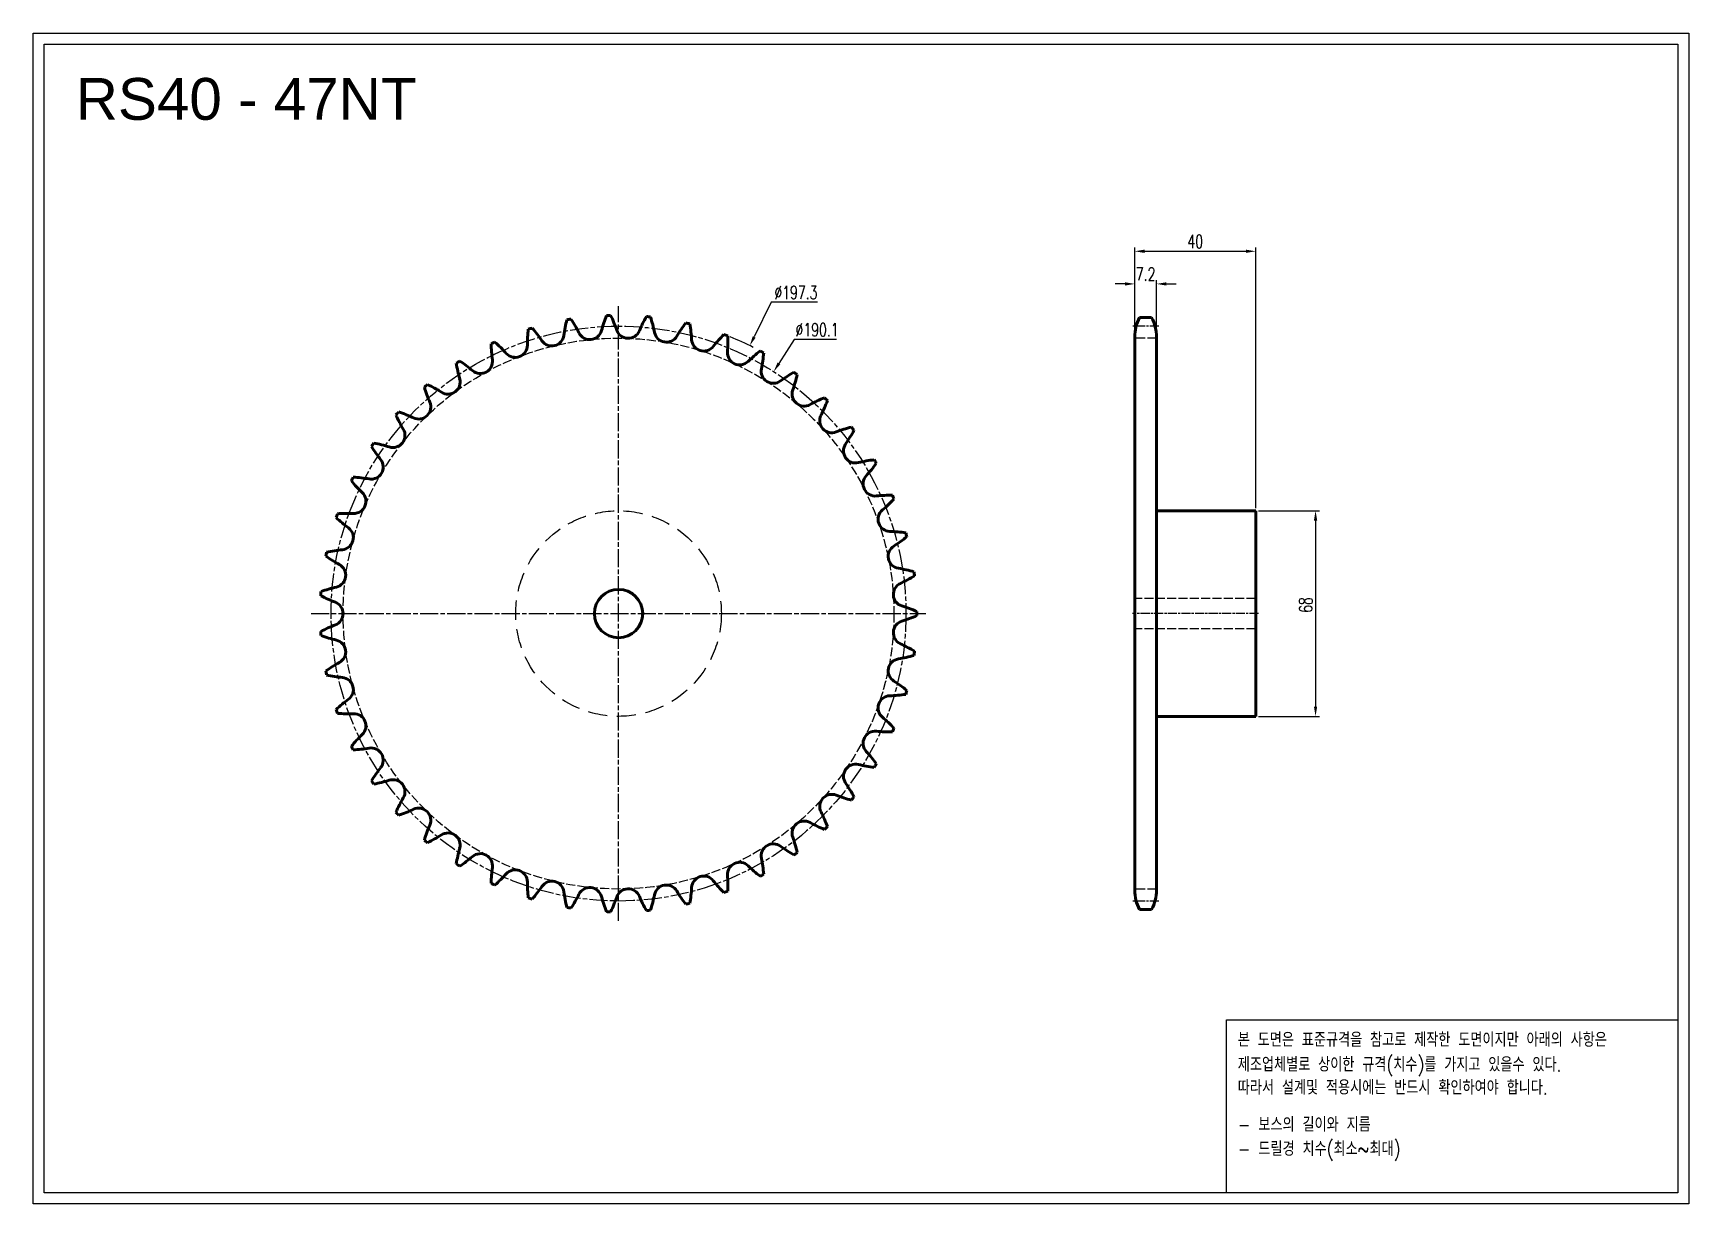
# Model space of a CAD drawing. Header units: millimetres. Extents: x -17137 to -16589, y 2163 to 2550.
import ezdxf

# ---------------------------------------------------------------- set-up
doc = ezdxf.new("R2010")
doc.units = ezdxf.units.MM
for name, pattern in [('AM_ISO02W050', [7.5, 6, -1.5]), ('AM_ISO02W050x2', [3.75, 3, -0.75]), ('AM_ISO08W050', [18, 12, -1.5, 3, -1.5]), ('AM_ISO08W050x2', [9, 6, -0.75, 1.5, -0.75]), ('HIDDEN', [9.525, 6.35, -3.175])]:
    doc.linetypes.add(name, pattern=pattern)
for name, color, linetype, lineweight in [('AM_0N', 7, 'Continuous', 50), ('AM_3N', 6, 'AM_ISO02W050', 25), ('AM_7', 4, 'AM_ISO08W050', 25), ('AM_7N', 4, 'AM_ISO08W050', 25)]:
    doc.layers.add(name, color=color, linetype=linetype, lineweight=lineweight)
doc.layers.add('HL', color=2, linetype='HIDDEN')
doc.layers.add('S-DIM', color=7, linetype='Continuous')
doc.styles.add('HAN', font='ROMANS.shx', dxfattribs={"width": 0.7, "bigfont": 'whgtxt.shx'})
doc.styles.add('HSG', font='SIMPLEX.shx', dxfattribs={"width": 0.7, "bigfont": 'HSG.shx'})
doc.styles.get("Standard").update_dxf_attribs({"font": 'arial.ttf'})
doc.dimstyles.new('APP8', dxfattribs={"dimscale": 1.8, "dimtxt": 2.4, "dimasz": 1.8, "dimexe": 0.7, "dimexo": 0.5, "dimgap": 0.6, "dimtad": 1, "dimtoh": 1, "dimdec": 1, "dimrnd": 0.01, "dimzin": 9, "dimdsep": 46, "dimtxsty": 'HSG', "dimcen": 0, "dimclrd": 1, "dimclre": 1, "dimclrt": 256, "dimazin": 2, "dimtp": 1, "dimtm": 1, "dimtfac": 0.5, "dimtdec": 1, "dimtofl": 0, "dimtmove": 0, "dimatfit": 3, "dimfxl": 0, "dimtvp": 1, "dimtolj": 2, "dimlwd": -1, "dimlwe": -1, "dimarcsym": 0})

# ---------------------------------------------------------------- blocks, each defined once
blk = doc.blocks.new('*D1')
at = {"layer": 'Defpoints', "color": 0, "transparency": 16777216}
for p in [(-16899.58, 2446.6), (-16986.42, 2269.4)]:
    blk.add_point(p, dxfattribs=at)
at = {"layer": 'S-DIM', "color": 1, "transparency": 16777216}
for p, q in [((-16892.54, 2460.96), (-16898.15, 2449.51)), ((-16877.2, 2460.96), (-16892.54, 2460.96))]:
    blk.add_line(p, q, dxfattribs=at)
blk.add_arc((-16943, 2358), 98.67, 63.1587, 68.0196, dxfattribs=at)
blk.add_solid([(-16898.63, 2449.74), (-16897.67, 2449.27), (-16899.58, 2446.6)], dxfattribs=at)
at = {"layer": 'S-DIM', "transparency": 16777216, "insert": (-16884.33, 2464.2), "char_height": 4.32, "attachment_point": 5, "style": 'HSG'}
blk.add_mtext('\\A2;∅197.3', dxfattribs=at)
blk = doc.blocks.new('*D2')
at = {"layer": 'Defpoints', "color": 0, "transparency": 16777216}
for p in [(-16891.69, 2438.03), (-16994.31, 2277.96)]:
    blk.add_point(p, dxfattribs=at)
at = {"layer": 'S-DIM', "color": 1, "transparency": 16777216}
for p, q in [((-16884.9, 2448.62), (-16889.94, 2440.76)), ((-16870.86, 2448.62), (-16884.9, 2448.62))]:
    blk.add_line(p, q, dxfattribs=at)
blk.add_solid([(-16890.4, 2441.05), (-16889.49, 2440.47), (-16891.69, 2438.03)], dxfattribs=at)
at = {"layer": 'S-DIM', "transparency": 16777216, "insert": (-16877.34, 2451.86), "char_height": 4.32, "attachment_point": 5, "style": 'HSG'}
blk.add_mtext('\\A2;∅190.1', dxfattribs=at)
blk = doc.blocks.new('*D3')
at = {"layer": 'Defpoints', "color": 0, "transparency": 16777216}
for p in [(-16765.07, 2467.03), (-16772.27, 2449.09), (-16765.07, 2449.09)]:
    blk.add_point(p, dxfattribs=at)
at = {"layer": 'S-DIM', "color": 1, "transparency": 16777216}
for p, q in [((-16775.51, 2467.03), (-16778.75, 2467.03)), ((-16772.27, 2449.99), (-16772.27, 2468.29)), ((-16765.07, 2449.99), (-16765.07, 2468.29)), ((-16761.83, 2467.03), (-16758.59, 2467.03))]:
    blk.add_line(p, q, dxfattribs=at)
for points in [[(-16775.51, 2467.57), (-16775.51, 2466.49), (-16772.27, 2467.03)], [(-16761.83, 2467.57), (-16761.83, 2466.49), (-16765.07, 2467.03)]]:
    blk.add_solid(points, dxfattribs=at)
at = {"layer": 'S-DIM', "transparency": 16777216, "insert": (-16768.67, 2470.27), "char_height": 4.32, "attachment_point": 5, "style": 'HSG'}
blk.add_mtext('\\A2;7.2', dxfattribs=at)
blk = doc.blocks.new('*D4')
at = {"layer": 'Defpoints', "color": 0, "transparency": 16777216}
for p in [(-16732.27, 2477.83), (-16772.27, 2449.09), (-16732.27, 2392)]:
    blk.add_point(p, dxfattribs=at)
at = {"layer": 'S-DIM', "color": 1, "transparency": 16777216}
for p, q in [((-16772.27, 2449.99), (-16772.27, 2479.09)), ((-16769.03, 2477.83), (-16735.51, 2477.83)), ((-16732.27, 2392.9), (-16732.27, 2479.09))]:
    blk.add_line(p, q, dxfattribs=at)
for points in [[(-16769.03, 2478.37), (-16769.03, 2477.29), (-16772.27, 2477.83)], [(-16735.51, 2478.37), (-16735.51, 2477.29), (-16732.27, 2477.83)]]:
    blk.add_solid(points, dxfattribs=at)
at = {"layer": 'S-DIM', "transparency": 16777216, "insert": (-16752.27, 2481.07), "char_height": 4.32, "attachment_point": 5, "style": 'HSG'}
blk.add_mtext('\\A2;40', dxfattribs=at)
blk = doc.blocks.new('*D5')
at = {"layer": 'Defpoints', "color": 0, "transparency": 16777216}
for p in [(-16732.27, 2392), (-16732.27, 2324), (-16712.46, 2324)]:
    blk.add_point(p, dxfattribs=at)
at = {"layer": 'S-DIM', "color": 1, "transparency": 16777216}
for p, q in [((-16731.37, 2392), (-16711.2, 2392)), ((-16712.46, 2388.76), (-16712.46, 2327.24)), ((-16731.37, 2324), (-16711.2, 2324))]:
    blk.add_line(p, q, dxfattribs=at)
for points in [[(-16713, 2388.76), (-16711.92, 2388.76), (-16712.46, 2392)], [(-16713, 2327.24), (-16711.92, 2327.24), (-16712.46, 2324)]]:
    blk.add_solid(points, dxfattribs=at)
at = {"layer": 'S-DIM', "transparency": 16777216, "insert": (-16715.7, 2360.82), "char_height": 4.32, "attachment_point": 5, "rotation": 90, "style": 'HSG'}
blk.add_mtext('\\A2;68', dxfattribs=at)
blk = doc.blocks.new('notice1')
at = {"color": 4}
blk.add_lwpolyline([(-22142.12, 1735.9), (-22053.8, 1735.9), (-22053.8, 1702.07), (-22142.12, 1702.07)], close=True, dxfattribs=at)
at = {"color": 4, "style": 'HAN', "width": 0.8}
for s, p in [('본 도면은 표준규격을 참고로 제작한 도면이지만 아래의 사항은', (-22139.9, 1730.62)), ('제조업체별로 상이한 규격(치수)를 가지고 있을수 있다.', (-22139.9, 1725.78)), ('따라서 설계및 적용시에는 반드시 확인하여야 합니다.', (-22139.9, 1721.28)), ('- 보스의 길이와 지름', (-22139.9, 1714.03)), ('- 드릴경 치수(최소~최대)', (-22139.9, 1709.27))]:
    blk.add_text(s, height=2.7949, dxfattribs=at).set_placement(p)

msp = doc.modelspace()

# ---------------------------------------------------------------- linework, layer by layer
for points in [[(-17136.64, 2549.99), (-16588.98, 2549.99), (-16588.98, 2162.75), (-17136.64, 2162.75)], [(-17132.95, 2546.3), (-16592.67, 2546.3), (-16592.67, 2166.44), (-17132.95, 2166.44)]]:
    msp.add_lwpolyline(points, close=True)
at = {"layer": 'AM_0N'}
for p, q in [((-16770.65, 2455.87), (-16766.68, 2455.87)), ((-16772.27, 2449.47), (-16772.27, 2266.52)), ((-16765.07, 2449.47), (-16765.07, 2266.52)), ((-16765.07, 2392), (-16732.27, 2392)), ((-16732.27, 2392), (-16732.27, 2324)), ((-16765.07, 2324), (-16732.27, 2324)), ((-16770.65, 2260.12), (-16766.68, 2260.12))]:
    msp.add_line(p, q, dxfattribs=at)
msp.add_circle((-16943, 2358), 8, dxfattribs=at)
for centre, radius, start, end in [((-16914.73, 2443.84), 46.75, 165.9712, 172.4468), ((-16943, 2358), 98.67, 99.1806, 99.9684), ((-16997.87, 2429.82), 46.75, 26.7021, 33.1777), ((-16903.54, 2439.31), 46.75, 158.3117, 164.7872), ((-16943, 2358), 98.67, 91.521, 92.3088), ((-16987.8, 2436.49), 46.75, 19.0426, 25.5181), ((-16893.05, 2433.32), 46.75, 150.6521, 157.1277), ((-16943, 2358), 98.67, 83.8614, 84.6492), ((-16976.94, 2441.76), 46.75, 11.383, 17.8586), ((-16883.46, 2425.99), 46.75, 142.9925, 149.4681), ((-16943, 2358), 98.67, 76.2018, 76.9896), ((-16965.47, 2445.54), 46.75, 3.7234, 10.199), ((-16758.77, 2449.47), 13.5, 151.7009, 180), ((-16778.57, 2449.47), 13.5, 0, 28.2991), ((-16926.42, 2446.85), 46.75, 173.6308, 180.1064), ((-16943, 2358), 98.67, 106.8401, 107.6279), ((-17006.95, 2421.87), 46.75, 34.3617, 40.8373), ((-16965.05, 2450.52), 4.01, 214.3617, 352.4468), ((-16952.52, 2452.63), 4.01, 206.7021, 344.7872), ((-16939.82, 2453.05), 4.01, 199.0426, 337.1277), ((-16927.18, 2451.78), 4.01, 191.383, 329.4681), ((-16914.82, 2448.84), 4.01, 183.7234, 321.8085), ((-16874.92, 2417.45), 46.75, 135.3329, 141.8085), ((-16943, 2358), 98.67, 68.5423, 69.3301), ((-16953.6, 2447.75), 46.75, 356.0638, 2.5394), ((-16943, 2358), 98.67, 114.4997, 115.2875), ((-16938.41, 2448.26), 46.75, 181.2904, 187.766), ((-17014.89, 2412.77), 46.75, 42.0213, 48.4969), ((-16977.18, 2446.75), 4.01, 222.0213, 0.1064), ((-16902.96, 2444.27), 4.01, 176.0638, 314.1489), ((-16867.61, 2407.85), 46.75, 127.6734, 134.1489), ((-16943, 2358), 98.67, 60.8827, 61.6705), ((-16941.55, 2448.37), 46.75, 348.4043, 354.8798), ((-16943, 2358), 98.67, 122.1593, 122.9471), ((-16950.48, 2448.07), 46.75, 188.95, 195.4255), ((-17021.55, 2402.7), 46.75, 49.6809, 56.1564), ((-16988.71, 2441.4), 4.01, 229.6809, 7.766), ((-16891.82, 2438.16), 4.01, 168.4043, 306.4894), ((-16861.64, 2397.35), 46.75, 120.0138, 126.4894), ((-16943, 2358), 98.67, 53.2231, 54.0109), ((-16943, 2358), 98.67, 129.8189, 130.6067), ((-16962.42, 2446.27), 46.75, 196.6095, 203.0851), ((-17026.81, 2391.83), 46.75, 57.3404, 63.816), ((-16999.42, 2434.57), 4.01, 237.3404, 15.4255), ((-16881.59, 2430.63), 4.01, 160.7447, 298.8298), ((-16929.51, 2447.37), 46.75, 340.7447, 347.2203), ((-17009.12, 2426.36), 4.01, 245, 23.0851), ((-16857.12, 2386.16), 46.75, 112.3542, 118.8298), ((-16917.72, 2444.77), 46.75, 333.0851, 339.5607), ((-16943, 2358), 98.67, 45.5635, 46.3514), ((-16943, 2358), 98.67, 137.4784, 138.2662), ((-16974.01, 2442.89), 46.75, 204.2691, 210.7447), ((-17030.57, 2380.36), 46.75, 65, 71.4756), ((-16872.46, 2421.8), 4.01, 153.0851, 291.1702), ((-17017.64, 2416.94), 4.01, 252.6596, 30.7447), ((-16854.13, 2374.46), 46.75, 104.6946, 111.1702), ((-16906.38, 2440.63), 46.75, 325.4255, 331.9011), ((-16943, 2358), 98.67, 37.904, 38.6918), ((-16943, 2358), 98.67, 145.138, 145.9258), ((-16985.05, 2438), 46.75, 211.9287, 218.4043), ((-17032.77, 2368.49), 46.75, 72.6596, 79.1351), ((-16864.59, 2411.82), 4.01, 145.4255, 283.5106), ((-17024.83, 2406.47), 4.01, 260.3191, 38.4043), ((-16852.73, 2362.47), 46.75, 97.0351, 103.5106), ((-16895.69, 2435.01), 46.75, 317.766, 324.2415), ((-16943, 2358), 98.67, 30.2444, 31.0322), ((-16943, 2358), 98.67, 152.7976, 153.5854), ((-16995.34, 2431.68), 46.75, 219.5883, 226.0638), ((-17033.37, 2356.43), 46.75, 80.3191, 86.7947), ((-16858.11, 2400.89), 4.01, 137.766, 275.8511), ((-17030.56, 2395.13), 4.01, 267.9787, 46.0638), ((-16852.94, 2350.4), 46.75, 89.3755, 95.8511), ((-16885.85, 2428.02), 46.75, 310.1064, 316.582), ((-16943, 2358), 98.67, 22.5848, 23.3726), ((-16943, 2358), 98.67, 160.4572, 161.245), ((-17004.7, 2424.05), 46.75, 227.2478, 233.7234), ((-17032.35, 2344.4), 46.75, 87.9787, 94.4543), ((-16853.15, 2389.2), 4.01, 130.1064, 268.1915), ((-17034.73, 2383.12), 4.01, 275.6383, 53.7234), ((-16854.75, 2338.46), 46.75, 81.7159, 88.1915), ((-16877.03, 2419.78), 46.75, 302.4468, 308.9224), ((-16943, 2358), 98.67, 14.9252, 15.7131), ((-16943, 2358), 98.67, 168.1167, 168.9045), ((-17012.95, 2415.23), 46.75, 234.9074, 241.383), ((-17029.74, 2332.61), 46.75, 95.6383, 102.1139), ((-16849.79, 2376.94), 4.01, 122.4468, 260.5319), ((-17037.26, 2370.67), 4.01, 283.2979, 61.383), ((-16858.14, 2326.87), 46.75, 74.0563, 80.5319), ((-16943, 2358), 98.67, 7.2657, 8.0535), ((-17025.58, 2321.27), 46.75, 103.2979, 109.7734), ((-16848.1, 2364.35), 4.01, 114.7872, 252.8723), ((-16869.38, 2410.43), 46.75, 294.7872, 301.2628), ((-16943, 2358), 98.67, 175.7763, 176.5641), ((-17019.95, 2405.4), 46.75, 242.567, 249.0426), ((-17038.11, 2358), 4.01, 290.9574, 69.0426), ((-16863.05, 2315.84), 46.75, 66.3968, 72.8723), ((-16848.1, 2351.64), 4.01, 107.1277, 245.2128), ((-16863.05, 2400.15), 46.75, 287.1277, 293.6032), ((-16943, 2358), 98.67, 359.6061, 0.3939), ((-17019.95, 2310.59), 46.75, 110.9574, 117.433), ((-16943, 2358), 98.67, 183.4359, 184.2237), ((-17025.58, 2394.72), 46.75, 250.2266, 256.7021), ((-17037.26, 2345.32), 4.01, 298.617, 76.7021), ((-16858.14, 2389.12), 46.75, 279.4681, 285.9437), ((-16869.38, 2305.56), 46.75, 58.7372, 65.2128), ((-16943, 2358), 98.67, 351.9465, 352.7343), ((-17012.95, 2300.76), 46.75, 118.617, 125.0926), ((-16943, 2358), 98.67, 191.0955, 191.8833), ((-16849.79, 2339.05), 4.01, 99.4681, 237.5532), ((-17029.74, 2383.38), 46.75, 257.8861, 264.3617), ((-17034.73, 2332.87), 4.01, 306.2766, 84.3617), ((-16877.03, 2296.22), 46.75, 51.0776, 57.5532), ((-17004.7, 2291.95), 46.75, 126.2766, 132.7522), ((-16853.15, 2326.8), 4.01, 91.8085, 229.8936), ((-16854.75, 2377.53), 46.75, 271.8085, 278.2841), ((-16943, 2358), 98.67, 344.2869, 345.0748), ((-16943, 2358), 98.67, 198.755, 199.5428), ((-17032.35, 2371.6), 46.75, 265.5457, 272.0213), ((-17030.56, 2320.87), 4.01, 313.9362, 92.0213), ((-16885.85, 2287.97), 46.75, 43.418, 49.8936), ((-16995.34, 2284.31), 46.75, 133.9362, 140.4117), ((-16858.11, 2315.1), 4.01, 84.1489, 222.234), ((-16852.94, 2365.6), 46.75, 264.1489, 270.6245), ((-16943, 2358), 98.67, 336.6274, 337.4152), ((-16943, 2358), 98.67, 206.4146, 207.2024), ((-17033.37, 2359.57), 46.75, 273.2053, 279.6809), ((-17024.83, 2309.53), 4.01, 321.5957, 99.6809), ((-16895.69, 2280.98), 46.75, 35.7585, 42.234), ((-16985.05, 2277.99), 46.75, 141.5957, 148.0713), ((-16864.59, 2304.17), 4.01, 76.4894, 214.5745), ((-16852.73, 2353.53), 46.75, 256.4894, 262.9649), ((-16943, 2358), 98.67, 328.9678, 329.7556), ((-16943, 2358), 98.67, 214.0742, 214.862), ((-17032.77, 2347.51), 46.75, 280.8649, 287.3404), ((-17017.64, 2299.05), 4.01, 329.2553, 107.3404), ((-16906.38, 2275.36), 46.75, 28.0989, 34.5745), ((-16974.01, 2273.1), 46.75, 149.2553, 155.7309), ((-16872.46, 2294.2), 4.01, 68.8298, 206.9149), ((-16854.13, 2341.53), 46.75, 248.8298, 255.3054), ((-16943, 2358), 98.67, 321.3082, 322.096), ((-16943, 2358), 98.67, 221.7338, 222.5216), ((-17030.57, 2335.63), 46.75, 288.5244, 295), ((-17009.12, 2289.63), 4.01, 336.9149, 115), ((-16881.59, 2285.37), 4.01, 61.1702, 199.2553), ((-16917.72, 2271.22), 46.75, 20.4393, 26.9149), ((-16962.42, 2269.73), 46.75, 156.9149, 163.3905), ((-17026.81, 2324.16), 46.75, 296.184, 302.6596), ((-16999.42, 2281.43), 4.01, 344.5745, 122.6596), ((-16929.51, 2268.63), 46.75, 12.7797, 19.2553), ((-16857.12, 2329.84), 46.75, 241.1702, 247.6458), ((-16943, 2358), 98.67, 313.6486, 314.4365), ((-16943, 2358), 98.67, 229.3933, 230.1811), ((-16950.48, 2267.92), 46.75, 164.5745, 171.05), ((-16988.71, 2274.59), 4.01, 352.234, 130.3191), ((-16891.82, 2277.83), 4.01, 53.5106, 191.5957), ((-16861.64, 2318.64), 46.75, 233.5106, 239.9862), ((-16943, 2358), 98.67, 305.9891, 306.7769), ((-16943, 2358), 98.67, 237.0529, 237.8407), ((-17021.55, 2313.29), 46.75, 303.8436, 310.3191), ((-16938.41, 2267.73), 46.75, 172.234, 178.7096), ((-16977.18, 2269.24), 4.01, 359.8936, 137.9787), ((-16902.96, 2271.72), 4.01, 45.8511, 183.9362), ((-16867.61, 2308.15), 46.75, 225.8511, 232.3266), ((-16941.55, 2267.63), 46.75, 5.1202, 11.5957), ((-16943, 2358), 98.67, 244.7125, 245.5003), ((-17014.89, 2303.22), 46.75, 311.5031, 317.9787), ((-16926.42, 2269.15), 46.75, 179.8936, 186.3692), ((-17006.95, 2294.13), 46.75, 319.1627, 325.6383), ((-16965.05, 2265.48), 4.01, 7.5532, 145.6383), ((-16952.52, 2263.36), 4.01, 15.2128, 153.2979), ((-16927.18, 2264.21), 4.01, 30.5319, 168.617), ((-16965.47, 2270.45), 46.75, 349.801, 356.2766), ((-16914.82, 2267.16), 4.01, 38.1915, 176.2766), ((-16874.92, 2298.54), 46.75, 218.1915, 224.6671), ((-16953.6, 2268.24), 46.75, 357.4606, 3.9362), ((-16943, 2358), 98.67, 298.3295, 299.1173), ((-16943, 2358), 98.67, 252.3721, 253.1599), ((-16914.73, 2272.15), 46.75, 187.5532, 194.0288), ((-16997.87, 2286.17), 46.75, 326.8223, 333.2979), ((-16903.54, 2276.68), 46.75, 195.2128, 201.6883), ((-16987.8, 2279.5), 46.75, 334.4819, 340.9574), ((-16939.82, 2262.94), 4.01, 22.8723, 160.9574), ((-16893.05, 2282.67), 46.75, 202.8723, 209.3479), ((-16976.94, 2274.23), 46.75, 342.1414, 348.617), ((-16883.46, 2290), 46.75, 210.5319, 217.0075), ((-16943, 2358), 98.67, 283.0104, 283.7982), ((-16943, 2358), 98.67, 290.6699, 291.4577), ((-16758.77, 2266.52), 13.5, 180, 208.2991), ((-16778.57, 2266.52), 13.5, 331.7009, 0), ((-16943, 2358), 98.67, 260.0316, 260.8194), ((-16943, 2358), 98.67, 267.6912, 268.479), ((-16943, 2358), 98.67, 275.3508, 276.1386)]:
    msp.add_arc(centre, radius, start, end, dxfattribs=at)
at = {"layer": 'AM_3N', "linetype": 'AM_ISO02W050x2'}
for p, q in [((-16765.07, 2449.09), (-16772.27, 2449.09)), ((-16765.07, 2266.9), (-16772.27, 2266.9))]:
    msp.add_line(p, q, dxfattribs=at)
at = {"layer": 'AM_3N', "color": 2, "linetype": 'AM_ISO02W050x2'}
for p, q in [((-16732.27, 2363), (-16772.27, 2363)), ((-16732.27, 2353), (-16772.27, 2353))]:
    msp.add_line(p, q, dxfattribs=at)
at = {"layer": 'AM_3N', "linetype": 'AM_ISO02W050x2'}
msp.add_circle((-16943, 2358), 91.1, dxfattribs=at)
at = {"layer": 'AM_7', "linetype": 'AM_ISO08W050x2'}
msp.add_circle((-16943, 2358), 95.07, dxfattribs=at)
at = {"layer": 'AM_7N', "linetype": 'AM_ISO08W050x2'}
for p, q in [((-16943, 2256.33), (-16943, 2459.66)), ((-17044.67, 2358), (-16841.33, 2358))]:
    msp.add_line(p, q, dxfattribs=at)
at = {"layer": 'AM_7N', "linetype": 'AM_ISO08W050x2', "ltscale": 0.5}
for p, q in [((-16764.3, 2453.07), (-16773.03, 2453.07)), ((-16731.33, 2358), (-16773.03, 2358)), ((-16764.3, 2262.93), (-16773.03, 2262.93))]:
    msp.add_line(p, q, dxfattribs=at)
at = {"layer": 'HL'}
msp.add_circle((-16943, 2358), 34, dxfattribs=at)

# ---------------------------------------------------------------- block references
at = {"xscale": 1.69, "yscale": 1.69, "zscale": 1.69}
msp.add_blockref('notice1', (20678.25, -710.05), dxfattribs=at)

# ---------------------------------------------------------------- texts
msp.add_text('RS40 - 47NT', height=13.8298).set_placement((-17122.54, 2521.31))

# ---------------------------------------------------------------- dimensions: what is measured, and where the dimension line sits
at = {"layer": 'S-DIM'}
dim = msp.add_linear_dim(base=(-16732.27, 2477.83), p1=(-16772.27, 2449.09), p2=(-16732.27, 2392), dimstyle='APP8', dxfattribs=at)
dim.commit()
dim.dimension.update_dxf_attribs({"geometry": '*D4', "text_midpoint": (-16752.27, 2481.07)})
dim = msp.add_linear_dim(base=(-16765.07, 2467.03), p1=(-16772.27, 2449.09), p2=(-16765.07, 2449.09), dimstyle='APP8', dxfattribs=at)
dim.commit()
dim.dimension.update_dxf_attribs({"geometry": '*D3', "text_midpoint": (-16768.67, 2467.03), "dimtype": 128})
at = {"layer": 'S-DIM', "color": 3}
for p1, p2, picture, middle in [((-16986.42, 2269.4), (-16899.58, 2446.6), '*D1', (-16884.33, 2460.96)), ((-16994.31, 2277.96), (-16891.69, 2438.03), '*D2', (-16877.34, 2448.62))]:
    dim = msp.add_diameter_dim_2p(p1=p1, p2=p2, dimstyle='APP8', dxfattribs=at)
    dim.commit()
    dim.dimension.update_dxf_attribs({"geometry": picture, "text_midpoint": middle, "dimtype": 131})
at = {"layer": 'S-DIM'}
dim = msp.add_linear_dim(base=(-16712.46, 2324), p1=(-16732.27, 2392), p2=(-16732.27, 2324), angle=90, dimstyle='APP8', dxfattribs=at)
dim.commit()
dim.dimension.update_dxf_attribs({"geometry": '*D5', "text_midpoint": (-16712.46, 2360.82), "dimtype": 128})

doc.saveas('drawing.dxf')
